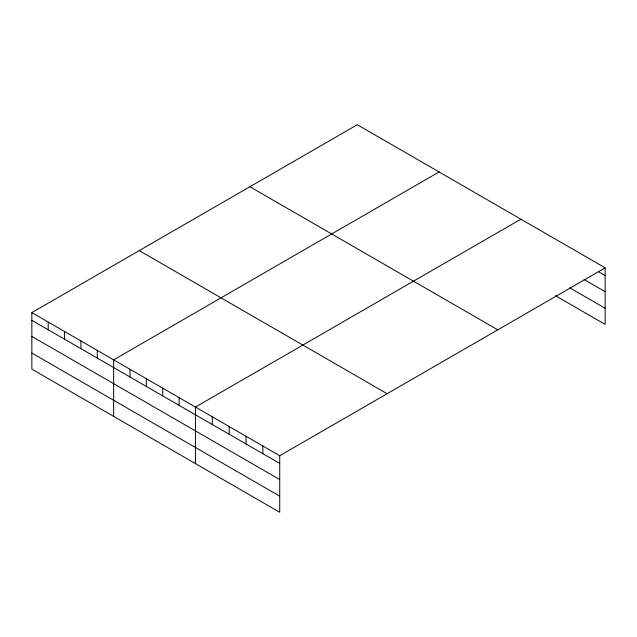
<?xml version="1.0" encoding="UTF-8"?>
<svg xmlns="http://www.w3.org/2000/svg" width="637" height="637" viewBox="0 0 637 637"><rect width="100%" height="100%" fill="white"/><g stroke="black" fill="none" stroke-linecap="round" stroke-linejoin="round"><path stroke-width="0.96" d="M31.85 312.616L279.723 455.726L279.723 512.267L31.85 369.157L31.85 312.616L357.277 124.733L605.15 267.843L605.15 324.384L555.424 295.679M439.076 171.958L113.649 359.841L113.649 416.383M520.875 219.184L195.448 407.067L195.448 463.609M279.723 455.726L605.15 267.843M598.406 271.665L605.15 275.558M584.081 279.508L605.15 291.674M569.757 287.836L605.15 308.268M249.887 186.737L497.76 329.847M139.24 250.612L387.113 393.722M31.85 320.331L279.723 463.441M31.85 336.44L279.723 479.55M31.85 353.041L279.723 496.151M262.874 445.996L262.874 453.711M246.017 436.265L246.017 443.981M229.161 426.535L229.161 434.243M212.304 416.797L212.304 424.513M179.085 397.623L179.085 405.339M162.73 388.18L162.73 395.895M146.367 378.736L146.367 386.444M130.012 369.285L130.012 377M97.286 350.398L97.286 358.113M80.931 340.954L80.931 348.67M64.568 331.503L64.568 339.218M48.213 322.059L48.213 329.775"/></g></svg>
